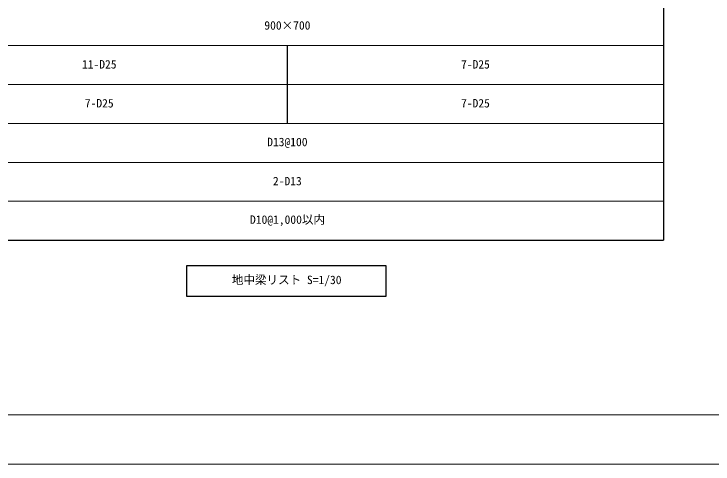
# Model space of a CAD drawing. Units: millimetres on the paper, enlarged 100 times, with parts at 1:30. Extents: x -138278 to 134990, y -16593 to 30671.
# Drawn here: x 99065 to 117028, y -16593 to -5030 of the extents above; entities that cross this region are included whole.
import ezdxf
from ezdxf.enums import TextEntityAlignment as Align

# ---------------------------------------------------------------- set-up
doc = ezdxf.new("R2010")
doc.units = ezdxf.units.MM
doc.header["$LTSCALE"] = 100
for name, color, linetype, lineweight in [('1-0_基準線', 3, 'Continuous', 25), ('1-5_仕上げ', 7, 'Continuous', 18), ('F-0_枠', 134, 'Continuous', 18)]:
    doc.layers.add(name, color=color, linetype=linetype, lineweight=lineweight)
doc.styles.add('ＭＳ ゴシック', font='')
doc.styles.get('ＭＳ ゴシック').set_extended_font_data('MS Gothic')

msp = doc.modelspace()

# ---------------------------------------------------------------- linework, layer by layer
at = {"layer": '1-0_基準線'}
for p, q in [((115754.6, 7995.8), (115754.6, -10843.1)), ((106087.9, -5843.1), (106087.9, -7843.1)), ((96421.3, -10843.1), (115754.6, -10843.1))]:
    msp.add_line(p, q, dxfattribs=at)
at = {"layer": '1-0_基準線', "color": 7, "lineweight": 18}
for p, q in [((96421.3, -5843.1), (115754.6, -5843.1)), ((96421.3, -6843.1), (115754.6, -6843.1)), ((96421.3, -7843.1), (115754.6, -7843.1)), ((96421.3, -8843.1), (115754.6, -8843.1)), ((96421.3, -9843.1), (115754.6, -9843.1))]:
    msp.add_line(p, q, dxfattribs=at)
at = {"layer": '1-5_仕上げ', "color": 3, "lineweight": 25}
msp.add_lwpolyline([(108616.8, -12288.5), (103509.1, -12288.5), (103509.1, -11488.5), (108616.8, -11488.5)], close=True, dxfattribs=at)
at = {"layer": 'F-0_枠'}
for p, q in [((76792.5, -15327.4), (133788.2, -15327.4)), ((134990.3, -16592.7), (75590.3, -16592.7))]:
    msp.add_line(p, q, dxfattribs=at)

# ---------------------------------------------------------------- texts
at = {"layer": '1-0_基準線', "color": 7, "style": 'ＭＳ ゴシック'}
for s, p in [('900×700', (105498.8, -5497.3)), ('11-D25', (100812.8, -6497.3)), ('7-D25', (110553.1, -6497.3)), ('7-D25', (100886.4, -7497.3)), ('7-D25', (110553.1, -7497.3)), ('D13@100', (105572.5, -8492.1)), ('2-D13', (105719.7, -9497.3)), ('D10@1,000以内', (105130.6, -10486.9))]:
    msp.add_text(s, height=217.7, dxfattribs=at).set_placement(p, align=Align.BOTTOM_LEFT)
at = {"layer": '1-5_仕上げ', "style": 'ＭＳ ゴシック'}
msp.add_text('地中梁リスト S=1/30', height=217.7, dxfattribs=at).set_placement((104663.9, -12035.7), align=Align.BOTTOM_LEFT)

doc.saveas('drawing.dxf')
